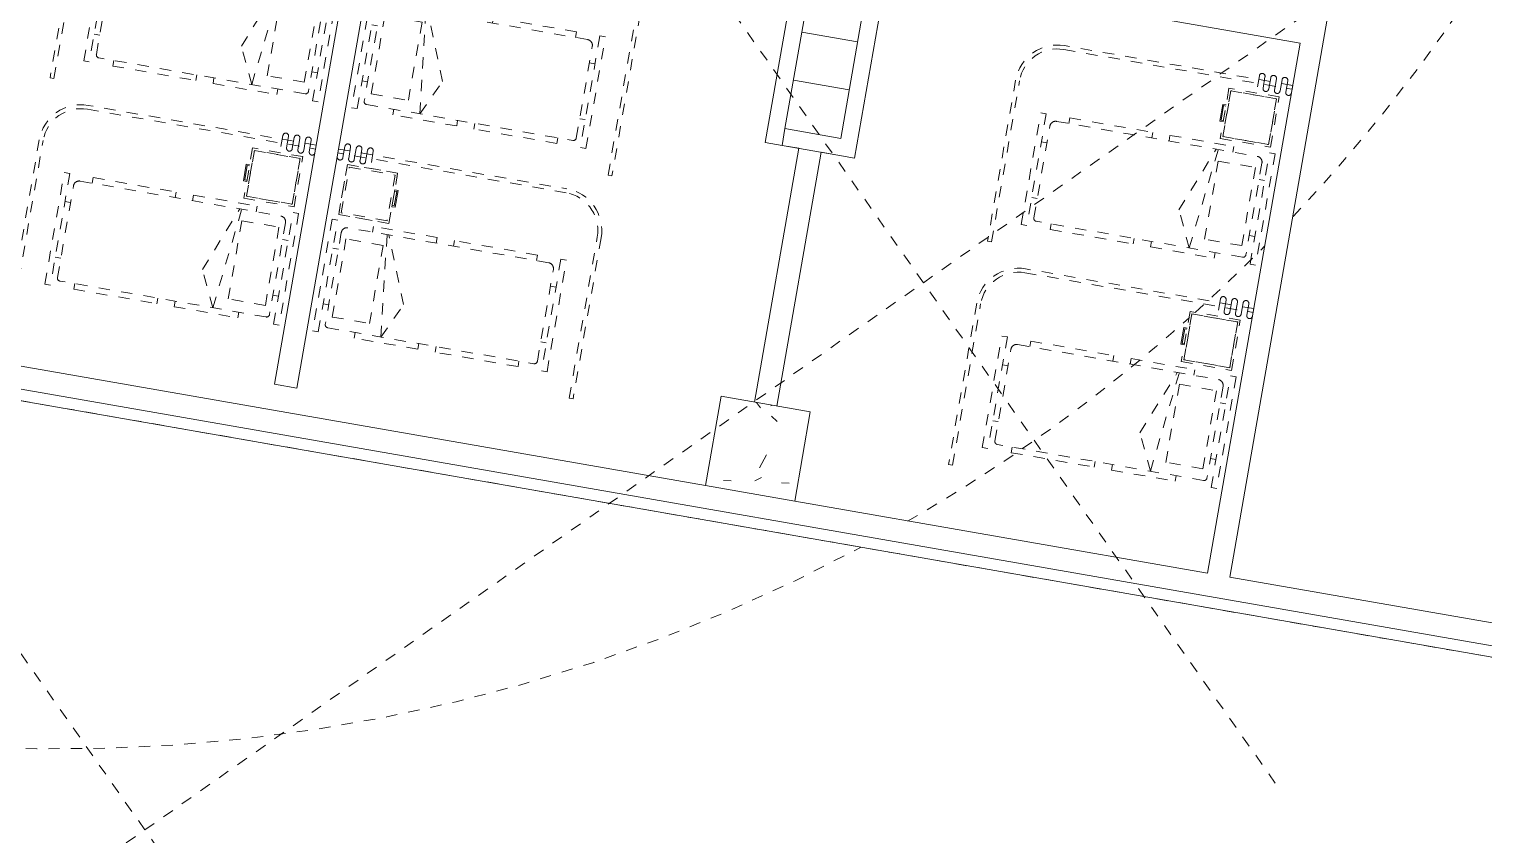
# Model space of a CAD drawing. Extents: x 274235 to 276654, y 142848 to 144425.
# Drawn here: x 276090.11 to 276102.95, y 143055.75 to 143062.87 of the extents above; entities that cross this region are included whole.
import ezdxf

# ---------------------------------------------------------------- set-up
doc = ezdxf.new("R2010")
doc.units = 0
doc.header["$LTSCALE"] = 1.5
for name, pattern in [('ACM-G-CENTER', [50.800000000000004, 31.75, -6.350000000000001, 6.350000000000001, -6.350000000000001]), ('ACM-G-HIDDEN2', [4.762500000000001, 3.175000000000001, -1.5875]), ('ATDASH', [1.5875000000000004, 0.7937500000000002, -0.7937500000000002]), ('DASH', [0.35, 0.25, -0.1]), ('Hidden 1_32_', [1.3890625, 0.7937500000000002, -0.5953125])]:
    doc.linetypes.add(name, pattern=pattern)
doc.layers.get('0').update_dxf_attribs({"linetype": 'CONTINUOUS', "lineweight": 0})
for name, color, linetype, lineweight in [('_ACM-A-DETL', 7, 'CONTINUOUS', 5), ('_ACM-A-DETL-THIN', 2, 'CONTINUOUS', 5), ('_ACM-A-EQPM', 3, 'CONTINUOUS', 5), ('_ACM-A-FLOR-WDWK', 1, 'CONTINUOUS', 5), ('_ACM-A-GRID', 3, 'CONTINUOUS', 5), ('_ACM-A-WALL-FULL', 6, 'CONTINUOUS', 13), ('_ACM-S-STRU-CLOS', 5, 'CONTINUOUS', 5)]:
    doc.layers.add(name, color=color, linetype=linetype, lineweight=lineweight)
pattern_1 = [(49.99999999999999, (-857404.1240000001, -629604.566), (3643.681986006824, -318.7812880006761), [381, -4191]), (355, (-857404.1240000001, -629604.566), (-704.8562580461121, 3821.135846227694), [304.8, -3352.8]), (100.451, (-857100.484, -629631.131), (2938.852362929117, 3502.332152374178), [323.8, -3561.801]), (46.184, (-857404.1240000001, -628588.566), (5421.581919880712, -840.8554984886337), [571.5, -6286.5]), (96.636, (-856952.325, -628658.636), (4748.051319755933, 4948.551449789822), [485.7, -5342.701999999999]), (351.184, (-857404.1240000001, -628588.566), (4748.100788072627, 4948.506072045693), [457.2, -5029.2]), (21, (-856896.1240000001, -628842.566), (3032.287836333134, -2045.304476687058), [381, -4191]), (326, (-856896.1240000001, -628842.566), (1236.042244531653, 3683.761809559103), [304.8, -3352.8]), (71.45100000000001, (-856643.433, -629013.0079999999), (4268.342513760047, 1638.424823382678), [323.8, -3561.801]), (37.50000000000001, (-857404.1240000001, -629604.566), (61.77206501183639, 1691.100777463062), [167.64, -3144.52, 167.64, -6601.46]), (37.50000000000001, (-857404.1240000001, -629604.566), (61.77206501183639, 1691.100777463062), [-3479.8, -3235.96, 167.64, -3197.86]), (7.499999999999999, (-857404.1240000001, -629604.566), (1336.393250206115, 2003.61149636239), [167.64, -1772.92, 167.64, -4351.02]), (7.499999999999999, (-857404.1240000001, -629604.566), (1336.393250206115, 2003.61149636239), [-2108.2, -3068.32, 167.64, -1115.06]), (327.5, (-858536.964, -629604.566), (2711.817807077548, -114.578640950727), [167.64, -1102.36, -9220.2]), (327.5, (-858536.964, -629604.566), (2711.817807077548, -114.578640950727), [-1270, 167.64, -3794.76, -5257.8]), (327.5, (-858536.964, -629604.566), (2711.817807077548, -114.578640950727), [-5232.4, 167.64, -5090.16]), (317.5, (-859044.964, -629604.566), (2962.585592803855, 508.5334453662156), [167.64, -1483.36, 167.64, -6197.6]), (317.5, (-859044.964, -629604.566), (2962.585592803855, 508.5334453662156), [-1818.64, -2463.8, 167.64, -3566.16])]
pattern_2 = [(49.99999999999999, (-857404.1240000001, -629604.566), (1457.47235942743, -127.5124112941153), [152.4, -1676.4]), (355, (-857404.1240000001, -629604.566), (-281.9423214106538, 1528.454121820989), [121.92, -1341.12]), (100.451, (-857282.668, -629615.192), (1175.54117813264, 1400.932700546505), [129.52, -1424.721]), (46.184, (-857404.1240000001, -629198.166), (2168.632479325518, -336.3419224575734), [228.6, -2514.6]), (96.636, (-857223.4040000001, -629226.194), (1899.220703450187, 1979.420801688256), [194.28, -2137.081]), (351.184, (-857404.1240000001, -629198.166), (1899.240117591927, 1979.402459470636), [182.88, -2011.68]), (21, (-857200.9240000001, -629299.7660000001), (1212.914804469988, -818.1214889162425), [152.4, -1676.4]), (326, (-857200.9240000001, -629299.7660000001), (494.4169517815951, 1473.504446177546), [121.92, -1341.12]), (71.45100000000001, (-857099.848, -629367.943), (1707.337131491297, 655.3696761195706), [129.52, -1424.721]), (37.50000000000001, (-857404.1240000001, -629604.566), (24.70938685064226, 676.4402371484604), [67.056, -1257.808, 67.056, -2640.584]), (37.50000000000001, (-857404.1240000001, -629604.566), (24.70938685064226, 676.4402371484604), [-1391.92, -1294.384, 67.056, -1279.144]), (7.499999999999999, (-857404.1240000001, -629604.566), (534.5577488708675, 801.4442541774883), [67.056, -709.168, 67.056, -1740.408]), (7.499999999999999, (-857404.1240000001, -629604.566), (534.5577488708675, 801.4442541774883), [-843.28, -1227.328, 67.056, -446.024]), (327.5, (-857857.26, -629604.566), (1084.727506429152, -45.83122648363428), [67.056, -440.944, 67.056, -3621.024]), (327.5, (-857857.26, -629604.566), (1084.727506429152, -45.83122648363428), [-575.056, -1517.904, 67.056, -2036.064]), (317.5, (-858060.46, -629604.566), (1185.034654813092, 203.4135379393795), [67.056, -593.344, 67.056, -2479.04]), (317.5, (-858060.46, -629604.566), (1185.034654813092, 203.4135379393795), [-727.456, -985.52, 67.056, -1426.464])]

# ---------------------------------------------------------------- blocks, each defined once
blk = doc.blocks.new('M_Concrete-Rectangular-Column - 800 x 800mm-V1090-B1_Working')
at = {"layer": '_ACM-S-STRU-CLOS'}
h = blk.add_hatch(dxfattribs=at)
h.set_pattern_fill('FP_683', color=256, style=0, pattern_type=2)
h.set_pattern_definition(pattern_1)
h.paths.add_polyline_path([(400.00000000081, -399.9999999994239), (400.00000000081, 400.0000000005675), (-399.999999999216, 400.0000000005675), (-399.999999999216, -399.9999999994239)])
at = {"layer": '_ACM-A-DETL', "color": 250}
for p, q in [((400.0000000000002, 400.0000000000002), (-399.9999999999999, 400.0000000000002)), ((-399.9999999999999, 400.0000000000002), (-399.9999999999999, -399.9999999999999)), ((400.0000000000002, -399.9999999999999), (400.0000000000002, 400.0000000000002)), ((-399.9999999999999, -399.9999999999999), (400.0000000000002, -399.9999999999999))]:
    blk.add_line(p, q, dxfattribs=at)
blk = doc.blocks.new('M_Concrete-Rectangular-Column - 800 x 800mm-V1187-B1_Working')
at = {"layer": '_ACM-S-STRU-CLOS'}
h = blk.add_hatch(dxfattribs=at)
h.set_pattern_fill('FP_683', color=256, style=0, pattern_type=2)
h.set_pattern_definition(pattern_1)
h.paths.add_polyline_path([(400.0000000008793, -399.9999999994239), (400.0000000008793, 400.0000000005675), (-399.9999999991467, 400.0000000005675), (-399.9999999991467, -399.9999999994239)])
at = {"layer": '_ACM-A-DETL', "color": 250}
for p, q in [((400.0000000000002, 400.0000000000002), (-399.9999999999999, 400.0000000000002)), ((-399.9999999999999, 400.0000000000002), (-399.9999999999999, -399.9999999999999)), ((400.0000000000002, -399.9999999999999), (400.0000000000002, 400.0000000000002)), ((-399.9999999999999, -399.9999999999999), (400.0000000000002, -399.9999999999999))]:
    blk.add_line(p, q, dxfattribs=at)
blk = doc.blocks.new('BASEMENT20250512')
at = {"layer": '_ACM-A-DETL', "color": 250, "linetype": 'ACM-G-HIDDEN2'}
blk.add_line((864799.6651612703, 628904.5657271473), (840945.0403694324, 628904.5657271473), dxfattribs=at)
at = {"layer": '_ACM-S-STRU-CLOS'}
for name, p in [('M_Concrete-Rectangular-Column - 800 x 800mm-V1090-B1_Working', (857404.1239574705, 629604.5656973699)), ('M_Concrete-Rectangular-Column - 800 x 800mm-V1187-B1_Working', (857404.1239574708, 629604.5656973699))]:
    blk.add_blockref(name, p, dxfattribs=at)
blk = doc.blocks.new('M_Concrete-Rectangular-Column - 800 x 800mm-V42-F5_Working')
at = {"layer": '_ACM-S-STRU-CLOS'}
h = blk.add_hatch(dxfattribs=at)
h.set_pattern_fill('FP_46', color=256, style=0, pattern_type=2)
h.set_pattern_definition(pattern_2)
h.paths.add_polyline_path([(400.0000000009486, -399.9999999993547), (400.0000000009486, 400.0000000006714), (-399.9999999990081, 400.0000000007061), (-399.9999999990081, -399.99999999932)])
at = {"layer": '_ACM-A-DETL'}
for p, q in [((400.0000000000002, 400.0000000000002), (-399.9999999999999, 400.0000000000002)), ((-399.9999999999999, 400.0000000000002), (-399.9999999999999, -399.9999999999999)), ((400.0000000000002, -399.9999999999999), (400.0000000000002, 400.0000000000002)), ((-399.9999999999999, -399.9999999999999), (400.0000000000002, -399.9999999999999))]:
    blk.add_line(p, q, dxfattribs=at)
blk = doc.blocks.new('BED_patient1 - MMBE-010_2100D-2091575-F5_Working')
at = {"layer": '_ACM-A-FLOR-WDWK', "linetype": 'DASH'}
for p, q in [((-499.9999999999994, 2049.999999999985), (-499.9999999999994, 2099.999999999995)), ((-499.9999999999994, 2099.999999999995), (500.0000000000006, 2099.999999999995)), ((500.0000000000006, 2049.999999999985), (500.0000000000006, 2099.999999999995)), ((500.0000000000006, 2049.999999999985), (-499.9999999999995, 2049.999999999985)), ((-449.9999999999994, 125.7999999999967), (-449.9999999999994, 1974.199999999998)), ((-424.2000000000005, 1999.999999999996), (399.1999999999853, 1999.999999999996)), ((-250.0000000000059, 1999.999999999996), (-250.0000000000059, 2049.999999999985)), ((249.9999999999924, 1999.999999999996), (249.9999999999924, 2049.999999999985)), ((450.0000000000013, 1949.19999999998), (450.0000000000013, 150.8000000000028)), ((-449.9999999999994, 1839.999999999995), (-500.0000000000109, 1839.999999999995)), ((-500.0000000000109, 1839.999999999995), (-500.0000000000109, 1096.542690188577)), ((450.0000000000013, 1839.999999999993), (499.999999999995, 1839.999999999993)), ((499.999999999995, 1839.999999999993), (499.999999999995, 1096.542690188574)), ((-500.0000000000109, 1096.542690188577), (-449.9999999999994, 1096.542690188577)), ((499.999999999995, 1096.542690188574), (450.0000000000013, 1096.542690188574)), ((-449.9999999999994, 941.5426901885771), (-500.0000000000024, 941.5426901885771)), ((-500.0000000000024, 941.5426901885771), (-500.0000000000024, 370.8886535605588)), ((450.0000000000013, 941.5426901885738), (499.9999999999987, 941.5426901885738)), ((499.9999999999987, 941.5426901885738), (499.9999999999987, 370.8886535605588)), ((-449.9999999999994, 602.962281407213), (-133.0378331310425, 751.2246207115813)), ((-133.0378331310425, 751.2246207115813), (450.0000000000013, 518.215337154729)), ((-449.9999999999994, 603.1026323993726), (450.0000000000014, 500.8390521408846)), ((-350.000000000002, 149.9999999999999), (-350.000000000002, 482.6537028965953)), ((-350.000000000002, 482.6537028965953), (350.0000000000383, 482.6537028965953)), ((350.0000000000383, 482.6537028965953), (350.0000000000383, 149.9999999999999)), ((-500.0000000000024, 370.8886535605588), (-449.9999999999994, 370.8886535605588)), ((499.9999999999987, 370.8886535605588), (450.0000000000013, 370.8886535605588)), ((350.0000000000383, 149.9999999999999), (-350.000000000002, 149.9999999999999)), ((-499.9999999999994, 49.99999999999973), (-499.9999999999994, -1.353583911622991e-13)), ((-499.9999999999994, 49.99999999999973), (500.0000000000006, 49.99999999999973)), ((399.1999999999984, 99.99999999999987), (-424.2000000000024, 99.99999999999987)), ((-250.0000000000059, 49.99999999999973), (-250.0000000000059, 99.99999999999987)), ((249.9999999999924, 49.99999999999973), (249.9999999999924, 99.99999999999987)), ((500.0000000000006, 49.99999999999973), (500.0000000000006, -1.353583911622991e-13)), ((500.0000000000006, -1.353583911622991e-13), (-499.9999999999995, -1.353583911622991e-13))]:
    blk.add_line(p, q, dxfattribs=at)
for centre, radius, start, end in [((-424.2000000000006, 1974.199999999998), 25.79999999999819, 90, 180), ((399.1999999999853, 1949.19999999998), 50.80000000000019, 359.9999999999996, 89.99999999999997), ((399.1999999999983, 150.8000000000027), 50.79999999999998, 269.9999999999996, 359.9999999999997), ((-424.2000000000025, 125.7999999999967), 25.79999999999789, 179.9999999999999, 269.9999999999997)]:
    blk.add_arc(centre, radius, start, end, dxfattribs=at)
blk = doc.blocks.new('LOCKER_2_drawers_open_under_lockable_mobile - FQSN-051-2091571-F5_Working')
at = {"layer": '_ACM-A-FLOR-WDWK', "linetype": 'DASH'}
for p, q in [((224.999999999996, 205.0000000000119), (-225.0000000000034, 205.0000000000119)), ((-225.0000000000034, 205.0000000000118), (-225.0000000000034, -244.9999999999984)), ((224.9999999999987, 205.0000000000015), (-224.9999999999982, 205.0000000000015)), ((-224.9999999999982, 205.0000000000015), (-224.9999999999982, -244.9999999999933)), ((204.9999999999943, 185.0000000000049), (-205.000000000007, 185.0000000000049)), ((-205.000000000007, 185.0000000000049), (-205.000000000007, -224.999999999997)), ((-205.0000000000029, -224.9999999999988), (-205.0000000000029, 185.0000000000022)), ((-205.000000000003, 185.0000000000022), (204.9999999999972, 185.0000000000022)), ((204.9999999999943, -224.999999999997), (204.9999999999943, 185.0000000000049)), ((204.9999999999972, 185.0000000000022), (204.9999999999972, -224.9999999999988)), ((224.999999999996, -244.9999999999984), (224.999999999996, 205.0000000000119)), ((224.9999999999987, -244.9999999999933), (224.9999999999987, 205.0000000000015)), ((-225.0000000000034, -244.9999999999984), (224.999999999996, -244.9999999999984)), ((-224.9999999999982, -244.9999999999933), (224.9999999999987, -244.9999999999933)), ((-205.000000000007, -224.999999999997), (204.9999999999943, -224.999999999997)), ((204.9999999999972, -224.9999999999988), (-205.0000000000029, -224.9999999999988))]:
    blk.add_line(p, q, dxfattribs=at)
at = {"layer": '_ACM-A-FLOR-WDWK'}
for p, q in [((75.00000000002096, 235.0000000000317), (-74.99999999997898, 235.0000000000317)), ((-74.99999999997898, 235.0000000000312), (-74.99999999997898, 205.0000000000317)), ((-64.99999999997893, 205.0000000000317), (-64.99999999997893, 225.0000000000312)), ((-64.99999999997894, 225.0000000000312), (65.00000000002095, 225.0000000000312)), ((65.0000000000209, 205.0000000000317), (65.0000000000209, 225.0000000000316)), ((75.0000000000209, 205.0000000000317), (75.0000000000209, 235.0000000000317))]:
    blk.add_line(p, q, dxfattribs=at)
blk = doc.blocks.new('BED_patient1 - MMBE-010_2100D-2020948-F5_Working')
at = {"layer": '_ACM-A-FLOR-WDWK', "linetype": 'DASH'}
for p, q in [((-499.9999999999994, -49.99999999999973), (-499.9999999999994, 1.353583911622991e-13)), ((500.0000000000006, 1.353583911622991e-13), (-499.9999999999995, 1.353583911622991e-13)), ((500.0000000000006, -49.99999999999973), (500.0000000000006, 1.353583911622991e-13)), ((-499.9999999999994, -49.99999999999973), (500.0000000000006, -49.99999999999973)), ((-449.9999999999994, -125.7999999999967), (-449.9999999999994, -1974.199999999998)), ((399.1999999999984, -99.99999999999987), (-424.2000000000024, -99.99999999999987)), ((-250.0000000000059, -49.99999999999973), (-250.0000000000059, -99.99999999999987)), ((249.9999999999924, -49.99999999999973), (249.9999999999924, -99.99999999999987)), ((350.0000000000383, -149.9999999999999), (-350.000000000002, -149.9999999999999)), ((-350.000000000002, -149.9999999999999), (-350.000000000002, -482.6537028965953)), ((350.0000000000383, -482.6537028965953), (350.0000000000383, -149.9999999999999)), ((450.0000000000013, -1949.19999999998), (450.0000000000013, -150.8000000000028)), ((-500.0000000000024, -941.5426901885771), (-500.0000000000024, -370.8886535605588)), ((-500.0000000000024, -370.8886535605588), (-449.9999999999994, -370.8886535605588)), ((499.9999999999987, -370.8886535605588), (450.0000000000013, -370.8886535605588)), ((499.9999999999987, -941.5426901885738), (499.9999999999987, -370.8886535605588)), ((-449.9999999999994, -603.1026323993726), (450.0000000000013, -500.8390521408846)), ((-350.000000000002, -482.6537028965953), (350.0000000000383, -482.6537028965953)), ((-449.9999999999994, -602.962281407213), (-133.0378331310425, -751.2246207115813)), ((-133.0378331310425, -751.2246207115813), (450.0000000000013, -518.215337154729)), ((-449.9999999999994, -941.5426901885771), (-500.0000000000024, -941.5426901885771)), ((450.0000000000013, -941.5426901885738), (499.9999999999987, -941.5426901885738)), ((-500.0000000000109, -1839.999999999995), (-500.0000000000109, -1096.542690188577)), ((-500.0000000000109, -1096.542690188577), (-449.9999999999994, -1096.542690188577)), ((499.999999999995, -1096.542690188574), (450.0000000000013, -1096.542690188574)), ((499.999999999995, -1839.999999999993), (499.999999999995, -1096.542690188574)), ((-449.9999999999994, -1839.999999999995), (-500.0000000000109, -1839.999999999995)), ((450.0000000000013, -1839.999999999993), (499.999999999995, -1839.999999999993)), ((-499.9999999999994, -2049.999999999985), (-499.9999999999994, -2099.999999999995)), ((500.0000000000006, -2049.999999999985), (-499.9999999999995, -2049.999999999985)), ((-424.2000000000005, -1999.999999999996), (399.1999999999853, -1999.999999999996)), ((-250.0000000000059, -1999.999999999996), (-250.0000000000059, -2049.999999999985)), ((249.9999999999924, -1999.999999999996), (249.9999999999924, -2049.999999999985)), ((500.0000000000006, -2049.999999999985), (500.0000000000006, -2099.999999999995)), ((-499.9999999999994, -2099.999999999995), (500.0000000000006, -2099.999999999995))]:
    blk.add_line(p, q, dxfattribs=at)
for centre, radius, start, end in [((-424.2000000000025, -125.7999999999967), 25.79999999999783, 89.99999999999994, 180.0000000000001), ((399.1999999999983, -150.8000000000027), 50.80000000000007, 1.272221872585407e-14, 90.00000000000006), ((-424.2000000000006, -1974.199999999998), 25.79999999999819, 180, 269.9999999999996), ((399.1999999999853, -1949.19999999998), 50.8, 269.9999999999996, 9.54166404439055e-15)]:
    blk.add_arc(centre, radius, start, end, dxfattribs=at)
blk = doc.blocks.new('LOCKER_2_drawers_open_under_lockable_mobile - FQSN-051-2020972-F5_Working')
at = {"layer": '_ACM-A-FLOR-WDWK', "linetype": 'DASH'}
for p, q in [((-225.0000000000034, -205.0000000000118), (-225.0000000000034, 244.9999999999984)), ((-225.0000000000034, 244.9999999999984), (224.999999999996, 244.9999999999984)), ((224.9999999999987, 244.9999999999933), (-224.9999999999982, 244.9999999999933)), ((-224.9999999999982, 244.9999999999933), (-224.9999999999982, -205.0000000000015)), ((-205.000000000007, -185.0000000000049), (-205.000000000007, 224.999999999997)), ((-205.000000000007, 224.999999999997), (204.9999999999943, 224.999999999997)), ((-205.000000000003, -185.0000000000022), (-205.000000000003, 224.9999999999988)), ((-205.0000000000029, 224.9999999999988), (204.9999999999973, 224.9999999999988)), ((204.9999999999943, 224.999999999997), (204.9999999999943, -185.0000000000049)), ((204.9999999999972, 224.9999999999988), (204.9999999999972, -185.0000000000022)), ((224.999999999996, 244.9999999999984), (224.999999999996, -205.0000000000119)), ((224.9999999999987, -205.0000000000015), (224.9999999999987, 244.9999999999933)), ((224.999999999996, -205.0000000000119), (-225.0000000000034, -205.0000000000119)), ((-224.9999999999982, -205.0000000000015), (224.9999999999987, -205.0000000000015)), ((204.9999999999943, -185.0000000000049), (-205.000000000007, -185.0000000000049)), ((204.9999999999972, -185.0000000000022), (-205.000000000003, -185.0000000000022))]:
    blk.add_line(p, q, dxfattribs=at)
at = {"layer": '_ACM-A-FLOR-WDWK'}
for p, q in [((-74.99999999997893, -205.0000000000317), (-74.99999999997893, -235.0000000000312)), ((-74.99999999997898, -235.0000000000312), (75.00000000002096, -235.0000000000312)), ((-64.99999999997897, -225.0000000000312), (-64.99999999997897, -205.0000000000317)), ((65.00000000002095, -225.0000000000316), (-64.99999999997894, -225.0000000000316)), ((65.00000000002095, -225.0000000000316), (65.00000000002095, -205.0000000000317)), ((75.00000000002096, -235.0000000000317), (75.00000000002096, -205.0000000000317))]:
    blk.add_line(p, q, dxfattribs=at)
blk = doc.blocks.new('1020 Cubicle Curtain_ L Shaped - 1020 Cubicle Curtain_ L Shaped-2848163-F5_Working')
at = {"layer": '_ACM-A-EQPM', "linetype": 'ATDASH'}
for p, q in [((447.6749999999886, 2439.687499999984), (1892.075000000001, 2439.687499999984)), ((1892.075000000001, 2404.762499999983), (447.6749999999892, 2404.762499999983)), ((1892.075000000001, 2439.687499999984), (1892.075000000001, 2404.762499999983)), ((74.61250000000064, 22.2250000000028), (74.61250000000064, 2066.624999999997)), ((109.5375000000005, 2066.624999999997), (109.5375000000005, 22.2250000000028)), ((41.27499999999694, 327.0250000000033), (142.874999999997, 327.0250000000033)), ((142.8749999999976, 276.2250000000037), (41.27499999999711, 276.2250000000037)), ((41.27499999999711, 225.4250000000033), (142.8749999999976, 225.4250000000033)), ((142.8749999999978, 174.6250000000037), (41.27499999999728, 174.6250000000037)), ((41.27499999999728, 123.8250000000033), (142.8749999999978, 123.8250000000033)), ((142.874999999998, 73.02500000000366), (41.27499999999745, 73.02500000000366)), ((74.61250000000146, 22.22500000000057), (109.5375000000014, 22.22500000000057))]:
    blk.add_line(p, q, dxfattribs=at)
for centre, radius, start, end in [((447.6749999999881, 2066.624999999996), 373.0624999999924, 90.00000000000026, 180.0000000000002), ((447.6749999999885, 2066.624999999996), 338.1374999999923, 90.00000000000021, 180.0000000000003), ((41.27499999999703, 301.6250000000033), 25.40000000000001, 90.00000000000021, 269.9999999999999), ((142.8749999999975, 250.8250000000037), 25.39999999999996, 269.9999999999998, 89.99999999999982), ((41.2749999999972, 200.0250000000033), 25.40000000000003, 90.00000000000026, 269.9999999999999), ((142.8749999999977, 149.2250000000037), 25.39999999999998, 269.9999999999998, 89.99999999999984), ((41.27499999999737, 98.42500000000332), 25.40000000000001, 90.00000000000021, 269.9999999999998), ((142.8749999999978, 47.62500000000367), 25.39999999999997, 269.9999999999998, 89.99999999999982)]:
    blk.add_arc(centre, radius, start, end, dxfattribs=at)
blk = doc.blocks.new('1020 Cubicle Curtain_ L Shaped - 1020 Cubicle Curtain_ L Shaped-2848326-F5_Working')
at = {"layer": '_ACM-A-EQPM', "linetype": 'ATDASH'}
for p, q in [((142.874999999998, -73.02500000000366), (41.27499999999745, -73.02500000000366)), ((41.27499999999728, -123.8250000000033), (142.8749999999978, -123.8250000000033)), ((74.61250000000146, -22.22500000000057), (109.5375000000014, -22.22500000000057)), ((74.61250000000064, -22.2250000000028), (74.61250000000064, -2066.624999999997)), ((109.5375000000005, -2066.624999999997), (109.5375000000005, -22.2250000000028)), ((142.8749999999978, -174.6250000000037), (41.27499999999728, -174.6250000000037)), ((41.27499999999711, -225.4250000000033), (142.8749999999976, -225.4250000000033)), ((142.8749999999976, -276.2250000000037), (41.27499999999711, -276.2250000000037)), ((41.27499999999694, -327.0250000000033), (142.874999999997, -327.0250000000033)), ((1892.075000000001, -2404.762499999983), (447.6749999999892, -2404.762499999983)), ((447.6749999999886, -2439.687499999984), (1892.075000000001, -2439.687499999984)), ((1892.075000000001, -2439.687499999984), (1892.075000000001, -2404.762499999983))]:
    blk.add_line(p, q, dxfattribs=at)
for centre, radius, start, end in [((41.27499999999737, -98.42500000000332), 25.39999999999998, 89.99999999999977, 269.9999999999994), ((142.8749999999978, -47.62500000000367), 25.40000000000001, 269.9999999999998, 89.99999999999986), ((142.8749999999977, -149.2250000000037), 25.40000000000002, 269.9999999999998, 89.99999999999984), ((41.2749999999972, -200.0250000000033), 25.39999999999997, 89.99999999999974, 269.9999999999994), ((142.8749999999975, -250.8250000000037), 25.40000000000003, 269.9999999999998, 89.99999999999987), ((41.27499999999703, -301.6250000000033), 25.39999999999997, 89.99999999999979, 269.9999999999994), ((447.6749999999881, -2066.624999999996), 373.0624999999931, 179.9999999999997, 269.9999999999994), ((447.6749999999885, -2066.624999999996), 338.1374999999929, 179.9999999999997, 269.9999999999994)]:
    blk.add_arc(centre, radius, start, end, dxfattribs=at)
blk = doc.blocks.new('M_Concrete-Rectangular-Column - 800 x 800mm-V303-F5_Working')
at = {"layer": '_ACM-S-STRU-CLOS'}
h = blk.add_hatch(dxfattribs=at)
h.set_pattern_fill('FP_46', color=256, style=0, pattern_type=2)
h.set_pattern_definition(pattern_2)
h.paths.add_polyline_path([(400.0000000010872, -399.9999999993547), (400.0000000010872, 400.0000000006714), (-399.9999999988695, 400.0000000007061), (-399.9999999988695, -399.99999999932)])
at = {"layer": '_ACM-A-DETL'}
for p, q in [((400.0000000000002, 400.0000000000002), (-399.9999999999999, 400.0000000000002)), ((-399.9999999999999, 400.0000000000002), (-399.9999999999999, -399.9999999999999)), ((400.0000000000002, -399.9999999999999), (400.0000000000002, 400.0000000000002)), ((-399.9999999999999, -399.9999999999999), (400.0000000000002, -399.9999999999999))]:
    blk.add_line(p, q, dxfattribs=at)
blk = doc.blocks.new('5f0512')
at = {"layer": '_ACM-A-DETL', "linetype": 'Hidden 1_32_'}
for radius, start, end in [(14999.99999999992, 326.5170450389824, 2.163119568202253), (15000.00000000001, 321.8886920957816, 325.148589172729), (14999.99999999993, 309.8917522432637, 321.6339277737451), (15000.00000000009, 231.4367988652895, 308.0775907505337)]:
    blk.add_arc((-151007.4439850857, -89694.61528068653), radius, start, end, dxfattribs=at)
at = {"layer": '_ACM-A-DETL-THIN'}
for p, q in [((-143049.9995995464, -97109.99967232079), (-142549.9994937946, -97109.99967232079)), ((-142549.999493774, -97109.9996723223), (-143049.9995995257, -97109.9996723223)), ((-143049.9995995465, -97539.99967232044), (-142549.9994937949, -97539.99967232044)), ((-142549.9994937739, -97539.99967232195), (-143049.9995995256, -97539.99967232195))]:
    blk.add_line(p, q, dxfattribs=at)
at = {"layer": '_ACM-A-GRID', "linetype": 'ACM-G-CENTER'}
for p, q in [((-159431.5794705858, -116924.1770981264), (-105974.3069626391, -63466.90459016978)), ((-137794.1119876716, -102923.4628520237), (-158158.7872858463, -82558.787553853)), ((-143733.8089282447, -108863.159792598), (-164098.4842264191, -88498.48449442722))]:
    blk.add_line(p, q, dxfattribs=at)
at = {"layer": '_ACM-A-WALL-FULL', "lineweight": 18}
for p, q in [((-138499.9995615503, -101199.9996426668), (-138499.9995615503, -93903.12466927478)), ((-147099.9995317709, -96449.99967254489), (-147099.9995317704, -100970.9558874768)), ((-146899.9995317705, -100970.9558874768), (-146899.9995317711, -96449.99967254535)), ((-142399.9994937738, -98124.99967268412), (-142399.9994937741, -96549.99967253942)), ((-140410.3492540877, -96449.9996725464), (-138699.9995615502, -96449.99967254663)), ((-138699.9995615502, -96449.99967254663), (-138699.9995615502, -101199.9996426668)), ((-143199.9995995463, -96699.99967253942), (-143199.9995995465, -98124.99967268552)), ((-143049.9995995467, -97974.99967268435), (-143049.9995995464, -96699.99967253942)), ((-142549.999493774, -96699.9996725393), (-142549.9994937738, -97974.99967268424)), ((-143199.9995995465, -98124.99967268552), (-143049.9995995467, -98124.99967268552)), ((-142899.9995995443, -98124.99967268552), (-142899.9995995447, -100399.9996724443)), ((-142899.999493776, -98124.99967268412), (-142899.9994937758, -100399.9996724443)), ((-142699.9995995447, -100399.9996724443), (-142699.9995995444, -98124.99967268552)), ((-142699.9994937758, -100399.9996724443), (-142699.999493776, -98124.99967268412)), ((-142549.9994937738, -98124.99967268412), (-142399.9994937738, -98124.99967268412)), ((-147099.9995317704, -100970.9558874768), (-146899.9995317705, -100970.9558874768)), ((-143199.9994937765, -101199.9996426668), (-150799.9994639985, -101199.9996426668)), ((-138699.9995615501, -101199.9996426668), (-142399.999493776, -101199.9996426668)), ((-135404.4582899766, -101199.9996426669), (-138499.9995615503, -101199.9996426669)), ((-159259.083081814, -101499.9996426668), (-135404.4582899766, -101499.9996426669))]:
    blk.add_line(p, q, dxfattribs=at)
at = {"layer": '_ACM-A-WALL-FULL'}
for p, q in [((-142549.9994937738, -97974.99967268424), (-143049.9995995467, -97974.99967268435)), ((-143049.9995995467, -97974.99967268435), (-143049.9995995467, -98124.99967268424)), ((-142549.9994937738, -97974.99967268575), (-143049.9995995467, -97974.99967268563)), ((-143049.9995995467, -98124.99967268424), (-142899.999493776, -98124.99967268412)), ((-143049.9995995467, -98124.99967268552), (-142549.9994937738, -98124.99967268563)), ((-142699.999493776, -98124.99967268412), (-142549.9994937738, -98124.99967268412)), ((-135404.4582899766, -101399.9996426669), (-159259.083081814, -101399.9996426667))]:
    blk.add_line(p, q, dxfattribs=at)
at = {"layer": '_ACM-A-EQPM'}
for name, p, rotation in [('1020 Cubicle Curtain_ L Shaped - 1020 Cubicle Curtain_ L Shaped-2848326-F5_Working', (-147077.7745317833, -96754.82467254053), 270.0000000000189), ('1020 Cubicle Curtain_ L Shaped - 1020 Cubicle Curtain_ L Shaped-2848163-F5_Working', (-146922.2245317824, -96754.82467254053), 269.999999999992), ('1020 Cubicle Curtain_ L Shaped - 1020 Cubicle Curtain_ L Shaped-2848326-F5_Working', (-138677.7745615381, -96754.82467254205), 270.000000000008), ('1020 Cubicle Curtain_ L Shaped - 1020 Cubicle Curtain_ L Shaped-2848326-F5_Working', (-147077.774531783, -98754.82467254007), 270.0000000000189), ('1020 Cubicle Curtain_ L Shaped - 1020 Cubicle Curtain_ L Shaped-2848163-F5_Working', (-146922.2245317819, -98754.8246725403), 269.999999999992), ('1020 Cubicle Curtain_ L Shaped - 1020 Cubicle Curtain_ L Shaped-2848326-F5_Working', (-138677.7745615386, -98754.82467254181), 270.000000000008)]:
    blk.add_blockref(name, p, dxfattribs=dict(at, rotation=rotation))
at = {"layer": '_ACM-A-FLOR-WDWK'}
for name, p, rotation in [('LOCKER_2_drawers_open_under_lockable_mobile - FQSN-051-2091571-F5_Working', (-139044.9995615352, -97174.99967254023), 89.99999999999412), ('BED_patient1 - MMBE-010_2100D-2091575-F5_Working', (-147149.9995317822, -97949.9996725379), 90.00000000000463), ('BED_patient1 - MMBE-010_2100D-2020948-F5_Working', (-146849.9995317823, -97949.99967253767), 90.00000000000641), ('BED_patient1 - MMBE-010_2100D-2091575-F5_Working', (-138749.9995615382, -97949.99967253918), 89.99999999999362), ('LOCKER_2_drawers_open_under_lockable_mobile - FQSN-051-2091571-F5_Working', (-147444.9995317794, -99174.99967253825), 90.00000000000516), ('LOCKER_2_drawers_open_under_lockable_mobile - FQSN-051-2020972-F5_Working', (-146554.999531785, -99174.99967253848), 90.00000000000588), ('LOCKER_2_drawers_open_under_lockable_mobile - FQSN-051-2091571-F5_Working', (-139044.9995615354, -99174.99967254), 89.99999999999412), ('BED_patient1 - MMBE-010_2100D-2091575-F5_Working', (-147149.9995317825, -99949.99967253755), 90.00000000000463), ('BED_patient1 - MMBE-010_2100D-2020948-F5_Working', (-146849.9995317823, -99949.99967253755), 90.00000000000641), ('BED_patient1 - MMBE-010_2100D-2091575-F5_Working', (-138749.9995615382, -99949.99967253907), 89.99999999999362)]:
    blk.add_blockref(name, p, dxfattribs=dict(at, rotation=rotation))
at = {"layer": '_ACM-S-STRU-CLOS'}
for name, p in [('M_Concrete-Rectangular-Column - 800 x 800mm-V42-F5_Working', (-142799.9994937762, -100799.9996724442)), ('M_Concrete-Rectangular-Column - 800 x 800mm-V303-F5_Working', (-142799.999493776, -100799.9996724442))]:
    blk.add_blockref(name, p, dxfattribs=at)

msp = doc.modelspace()

# ---------------------------------------------------------------- block references
at = {"xscale": 0.0009999999999999994, "yscale": 0.001, "zscale": 0.001, "rotation": 350.1075696352769}
msp.add_blockref('BASEMENT20250512', (275143.7222229671, 142586.2208173259), dxfattribs=at)

# ---------------------------------------------------------------- next in the draw order: block references
msp.add_blockref('5f0512', (276254.5380815538, 143133.931731411), dxfattribs=at)

doc.saveas('drawing.dxf')
